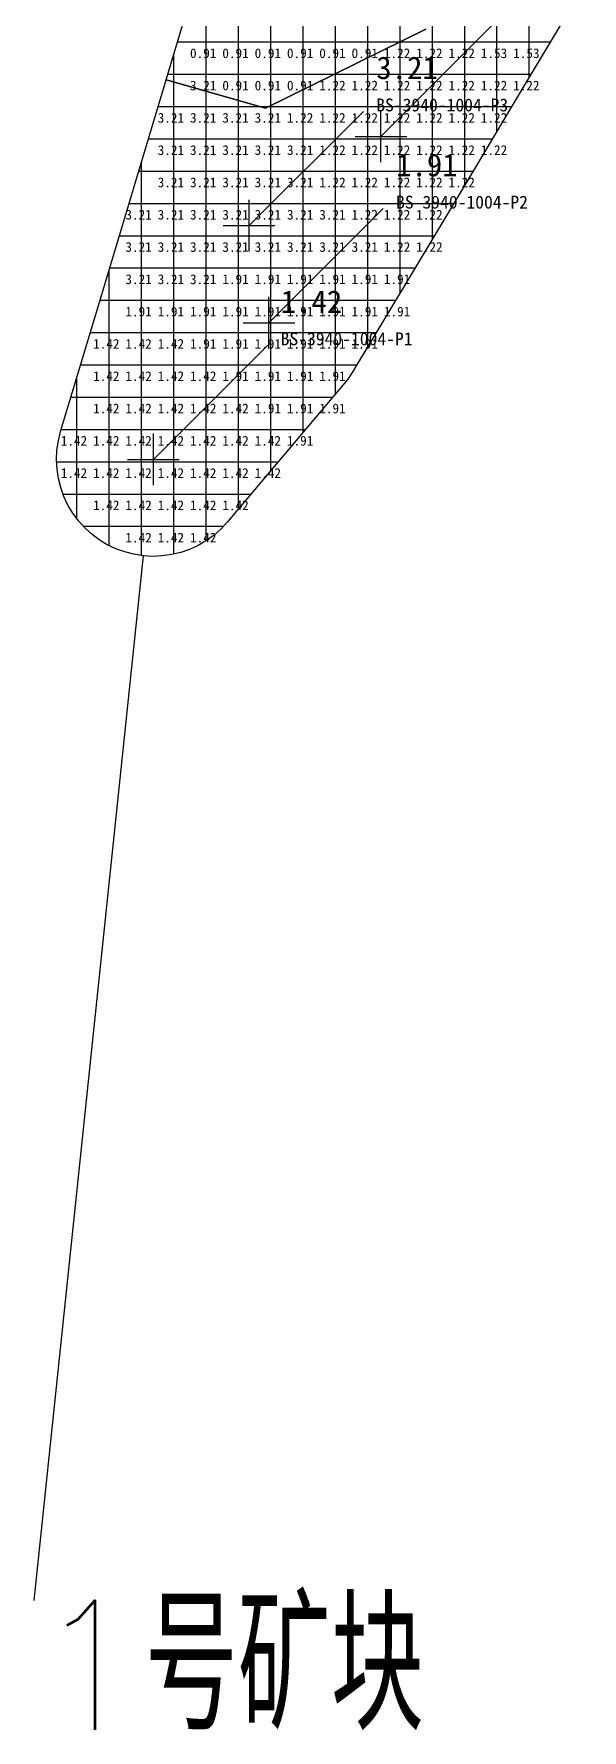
# Model space of a CAD drawing. Header units: metres. Extents: x 470084 to 470142, y 4349613 to 4349769.
# Drawn here: x 470083.7 to 470100.6, y 4349612.7 to 4349665.2 of the extents above; entities that cross this region are included whole.
import ezdxf

# ---------------------------------------------------------------- set-up
doc = ezdxf.new("R2010")
doc.units = ezdxf.units.M
for name, color, linetype in [('0.500-1.000', 4, 'Continuous'), ('1.500-3.000', 1, 'Continuous'), ('点', 7, 'Continuous'), ('爆区方格网', 7, 'Continuous'), ('线条', 7, 'Continuous'), ('钻孔', 7, 'Continuous')]:
    doc.layers.add(name, color=color, linetype=linetype)
doc.styles.add('CN_SHX', font='txt.shx', dxfattribs={"bigfont": 'gbcbig.shx'})
doc.styles.add('CN_TTF', font='simsunb.ttf')

msp = doc.modelspace()

# ---------------------------------------------------------------- linework, layer by layer
at = {"layer": '0.500-1.000', "color": 4, "lineweight": 30}
msp.add_lwpolyline([(470095.797, 4349665.392), (470090.837, 4349662.953), (470087.759, 4349663.829), (470089.763, 4349670.521)], dxfattribs=at)
at = {"layer": '1.500-3.000', "color": 1, "lineweight": 30}
msp.add_lwpolyline([(470100.632, 4349666.654), (470098.808, 4349663.596), (470096.983, 4349660.537), (470096.979, 4349660.529), (470095.246, 4349657.644), (470093.513, 4349654.758), (470093.381, 4349654.558), (470093.234, 4349654.368), (470091.448, 4349652.252), (470089.662, 4349650.135), (470089.462, 4349649.921), (470089.243, 4349649.727), (470089.243, 4349649.727), (470089.006, 4349649.556), (470088.753, 4349649.409), (470088.488, 4349649.286), (470088.211, 4349649.191), (470087.927, 4349649.122), (470087.637, 4349649.082), (470087.345, 4349649.07), (470087.052, 4349649.087), (470086.763, 4349649.132), (470086.48, 4349649.205), (470086.205, 4349649.305), (470085.941, 4349649.431), (470085.691, 4349649.583), (470085.457, 4349649.758), (470085.241, 4349649.956), (470085.045, 4349650.173), (470084.871, 4349650.408), (470084.721, 4349650.659), (470084.596, 4349650.924), (470084.498, 4349651.2), (470084.427, 4349651.483), (470084.384, 4349651.773), (470084.369, 4349652.065), (470084.383, 4349652.357), (470084.425, 4349652.647), (470084.495, 4349652.931), (470085.706, 4349656.975), (470087.759, 4349663.829), (470090.837, 4349662.953), (470095.797, 4349665.392)], dxfattribs=at)
at = {"layer": '爆区方格网', "color": 4}
for p, q in [((470094, 4349664.508), (470094, 4349684.668)), ((470093, 4349664.016), (470093, 4349681.329)), ((470092, 4349663.524), (470092, 4349677.99)), ((470091, 4349663.033), (470091, 4349674.651)), ((470090, 4349663.191), (470090, 4349671.312)), ((470089, 4349663.475), (470089, 4349667.973)), ((470095, 4349665), (470095, 4349667.83)), ((470088.11, 4349665), (470095.001, 4349665)), ((470088, 4349663.76), (470088, 4349664.634)), ((470087.81, 4349664), (470092.967, 4349664)), ((470090.671, 4349663), (470090.934, 4349663))]:
    msp.add_line(p, q, dxfattribs=at)
at = {"layer": '爆区方格网', "color": 1}
for p, q in [((470099, 4349663.918), (470099, 4349678.204)), ((470098, 4349662.241), (470098, 4349677.842)), ((470097, 4349660.565), (470097, 4349671.319)), ((470096, 4349658.9), (470096, 4349670.471)), ((470095, 4349657.235), (470095, 4349665)), ((470095.001, 4349665), (470099.646, 4349665)), ((470094, 4349655.57), (470094, 4349664.508)), ((470092.967, 4349664), (470099.049, 4349664)), ((470093, 4349654.091), (470093, 4349664.016)), ((470088, 4349649.14), (470088, 4349663.76)), ((470089, 4349649.552), (470089, 4349663.475)), ((470092, 4349652.906), (470092, 4349663.524)), ((470087.511, 4349663), (470090.671, 4349663)), ((470090, 4349650.536), (470090, 4349663.191)), ((470090.934, 4349663), (470098.453, 4349663)), ((470091, 4349651.721), (470091, 4349663.033)), ((470087.211, 4349662), (470097.856, 4349662)), ((470087, 4349649.095), (470087, 4349661.295)), ((470086.912, 4349661), (470097.26, 4349661)), ((470086.612, 4349660), (470096.661, 4349660)), ((470086.313, 4349659), (470096.06, 4349659)), ((470086, 4349649.403), (470086, 4349657.956)), ((470086.013, 4349658), (470095.46, 4349658)), ((470085.714, 4349657), (470094.859, 4349657)), ((470085.414, 4349656), (470094.259, 4349656)), ((470085.115, 4349655), (470093.658, 4349655)), ((470085, 4349650.234), (470085, 4349654.617)), ((470084.815, 4349654), (470092.923, 4349654)), ((470084.516, 4349653), (470092.079, 4349653)), ((470084.372, 4349652), (470091.235, 4349652)), ((470084.569, 4349651), (470090.391, 4349651)), ((470085.201, 4349650), (470089.536, 4349650))]:
    msp.add_line(p, q, dxfattribs=at)
at = {"layer": '线条', "color": 7}
msp.add_line((470087.052, 4349649.087), (470083.67, 4349616.732), dxfattribs=at)
at = {"layer": '钻孔', "color": 5}
for p, q in [((470094.407, 4349662.074), (470097.943, 4349665.61)), ((470094.407, 4349661.274), (470094.407, 4349662.874)), ((470093.607, 4349662.074), (470095.207, 4349662.074)), ((470087.369, 4349652.07), (470090.905, 4349655.606)), ((470087.369, 4349651.27), (470087.369, 4349652.87)), ((470086.569, 4349652.07), (470088.169, 4349652.07))]:
    msp.add_line(p, q, dxfattribs=at)
at = {"layer": '钻孔', "color": 2}
for p, q in [((470090.328, 4349659.312), (470093.864, 4349662.848)), ((470090.328, 4349658.512), (470090.328, 4349660.112)), ((470089.528, 4349659.312), (470091.128, 4349659.312))]:
    msp.add_line(p, q, dxfattribs=at)
at = {"layer": '钻孔', "color": 1}
for p, q in [((470090.941, 4349656.303), (470094.477, 4349659.839)), ((470090.941, 4349655.503), (470090.941, 4349657.103)), ((470090.141, 4349656.303), (470091.741, 4349656.303))]:
    msp.add_line(p, q, dxfattribs=at)

# ---------------------------------------------------------------- texts
at = {"layer": '点', "color": 4, "style": 'CN_TTF'}
for p in [(470088.5, 4349664.5), (470089.5, 4349664.5), (470090.5, 4349664.5), (470091.5, 4349664.5), (470092.5, 4349664.5), (470093.5, 4349664.5), (470089.5, 4349663.5), (470090.5, 4349663.5), (470091.5, 4349663.5)]:
    msp.add_text('0.91', height=0.3, dxfattribs=at).set_placement(p)
at = {"layer": '点', "color": 1, "style": 'CN_TTF'}
for s, p in [('1.22', (470094.5, 4349664.5)), ('1.22', (470095.5, 4349664.5)), ('1.22', (470096.5, 4349664.5)), ('1.53', (470097.5, 4349664.5)), ('1.53', (470098.5, 4349664.5)), ('3.21', (470088.5, 4349663.5)), ('1.22', (470092.5, 4349663.5)), ('1.22', (470093.5, 4349663.5)), ('1.22', (470094.5, 4349663.5)), ('1.22', (470095.5, 4349663.5)), ('1.22', (470096.5, 4349663.5)), ('1.22', (470097.5, 4349663.5)), ('1.22', (470098.5, 4349663.5)), ('3.21', (470087.5, 4349662.5)), ('3.21', (470088.5, 4349662.5)), ('3.21', (470089.5, 4349662.5)), ('3.21', (470090.5, 4349662.5)), ('1.22', (470091.5, 4349662.5)), ('1.22', (470092.5, 4349662.5)), ('1.22', (470093.5, 4349662.5)), ('1.22', (470094.5, 4349662.5)), ('1.22', (470095.5, 4349662.5)), ('1.22', (470096.5, 4349662.5)), ('1.22', (470097.5, 4349662.5)), ('3.21', (470087.5, 4349661.5)), ('3.21', (470088.5, 4349661.5)), ('3.21', (470089.5, 4349661.5)), ('3.21', (470090.5, 4349661.5)), ('3.21', (470091.5, 4349661.5)), ('1.22', (470092.5, 4349661.5)), ('1.22', (470093.5, 4349661.5)), ('1.22', (470094.5, 4349661.5)), ('1.22', (470095.5, 4349661.5)), ('1.22', (470096.5, 4349661.5)), ('1.22', (470097.5, 4349661.5)), ('3.21', (470087.5, 4349660.5)), ('3.21', (470088.5, 4349660.5)), ('3.21', (470089.5, 4349660.5)), ('3.21', (470090.5, 4349660.5)), ('3.21', (470091.5, 4349660.5)), ('1.22', (470092.5, 4349660.5)), ('1.22', (470093.5, 4349660.5)), ('1.22', (470094.5, 4349660.5)), ('1.22', (470095.5, 4349660.5)), ('1.22', (470096.5, 4349660.5)), ('3.21', (470086.5, 4349659.5)), ('3.21', (470087.5, 4349659.5)), ('3.21', (470088.5, 4349659.5)), ('3.21', (470089.5, 4349659.5)), ('3.21', (470090.5, 4349659.5)), ('3.21', (470091.5, 4349659.5)), ('3.21', (470092.5, 4349659.5)), ('1.22', (470093.5, 4349659.5)), ('1.22', (470094.5, 4349659.5)), ('1.22', (470095.5, 4349659.5)), ('3.21', (470086.5, 4349658.5)), ('3.21', (470087.5, 4349658.5)), ('3.21', (470088.5, 4349658.5)), ('3.21', (470089.5, 4349658.5)), ('3.21', (470090.5, 4349658.5)), ('3.21', (470091.5, 4349658.5)), ('3.21', (470092.5, 4349658.5)), ('3.21', (470093.5, 4349658.5)), ('1.22', (470094.5, 4349658.5)), ('1.22', (470095.5, 4349658.5)), ('3.21', (470086.5, 4349657.5)), ('3.21', (470087.5, 4349657.5)), ('3.21', (470088.5, 4349657.5)), ('1.91', (470089.5, 4349657.5)), ('1.91', (470090.5, 4349657.5)), ('1.91', (470091.5, 4349657.5)), ('1.91', (470092.5, 4349657.5)), ('1.91', (470093.5, 4349657.5)), ('1.91', (470094.5, 4349657.5)), ('1.91', (470086.5, 4349656.5)), ('1.91', (470087.5, 4349656.5)), ('1.91', (470088.5, 4349656.5)), ('1.91', (470089.5, 4349656.5)), ('1.91', (470090.5, 4349656.5)), ('1.91', (470091.5, 4349656.5)), ('1.91', (470092.5, 4349656.5)), ('1.91', (470093.5, 4349656.5)), ('1.91', (470094.5, 4349656.5)), ('1.42', (470085.5, 4349655.5)), ('1.42', (470086.5, 4349655.5)), ('1.42', (470087.5, 4349655.5)), ('1.91', (470088.5, 4349655.5)), ('1.91', (470089.5, 4349655.5)), ('1.91', (470090.5, 4349655.5)), ('1.91', (470091.5, 4349655.5)), ('1.91', (470092.5, 4349655.5)), ('1.91', (470093.5, 4349655.5)), ('1.42', (470085.5, 4349654.5)), ('1.42', (470086.5, 4349654.5)), ('1.42', (470087.5, 4349654.5)), ('1.42', (470088.5, 4349654.5)), ('1.91', (470089.5, 4349654.5)), ('1.91', (470090.5, 4349654.5)), ('1.91', (470091.5, 4349654.5)), ('1.91', (470092.5, 4349654.5)), ('1.42', (470085.5, 4349653.5)), ('1.42', (470086.5, 4349653.5)), ('1.42', (470087.5, 4349653.5)), ('1.42', (470088.5, 4349653.5)), ('1.42', (470089.5, 4349653.5)), ('1.91', (470090.5, 4349653.5)), ('1.91', (470091.5, 4349653.5)), ('1.91', (470092.5, 4349653.5)), ('1.42', (470084.5, 4349652.5)), ('1.42', (470085.5, 4349652.5)), ('1.42', (470086.5, 4349652.5)), ('1.42', (470087.5, 4349652.5)), ('1.42', (470088.5, 4349652.5)), ('1.42', (470089.5, 4349652.5)), ('1.42', (470090.5, 4349652.5)), ('1.91', (470091.5, 4349652.5)), ('1.42', (470084.5, 4349651.5)), ('1.42', (470085.5, 4349651.5)), ('1.42', (470086.5, 4349651.5)), ('1.42', (470087.5, 4349651.5)), ('1.42', (470088.5, 4349651.5)), ('1.42', (470089.5, 4349651.5)), ('1.42', (470090.5, 4349651.5)), ('1.42', (470085.5, 4349650.5)), ('1.42', (470086.5, 4349650.5)), ('1.42', (470087.5, 4349650.5)), ('1.42', (470088.5, 4349650.5)), ('1.42', (470089.5, 4349650.5)), ('1.42', (470086.5, 4349649.5)), ('1.42', (470087.5, 4349649.5)), ('1.42', (470088.5, 4349649.5))]:
    msp.add_text(s, height=0.3, dxfattribs=at).set_placement(p)
at = {"layer": '线条', "insert": (470083.67, 4349616.732), "char_height": 4, "attachment_point": 1, "style": 'CN_SHX'}
msp.add_mtext('1号矿块', dxfattribs=at)
at = {"layer": '钻孔', "color": 2, "style": 'CN_TTF'}
msp.add_text('3.21', height=0.7, dxfattribs=at).set_placement((470094.264, 4349663.848))
at = {"layer": '钻孔', "color": 138, "style": 'CN_TTF'}
for s, p in [('BS-3940-1004-P3', (470094.264, 4349662.848)), ('BS-3940-1004-P2', (470094.877, 4349659.839)), ('BS-3940-1004-P1', (470091.305, 4349655.606))]:
    msp.add_text(s, height=0.4, dxfattribs=at).set_placement(p)
at = {"layer": '钻孔', "color": 1, "style": 'CN_TTF'}
msp.add_text('1.91', height=0.7, dxfattribs=at).set_placement((470094.877, 4349660.839))
at = {"layer": '钻孔', "color": 5, "style": 'CN_TTF'}
msp.add_text('1.42', height=0.7, dxfattribs=at).set_placement((470091.305, 4349656.606))

doc.saveas('drawing.dxf')
